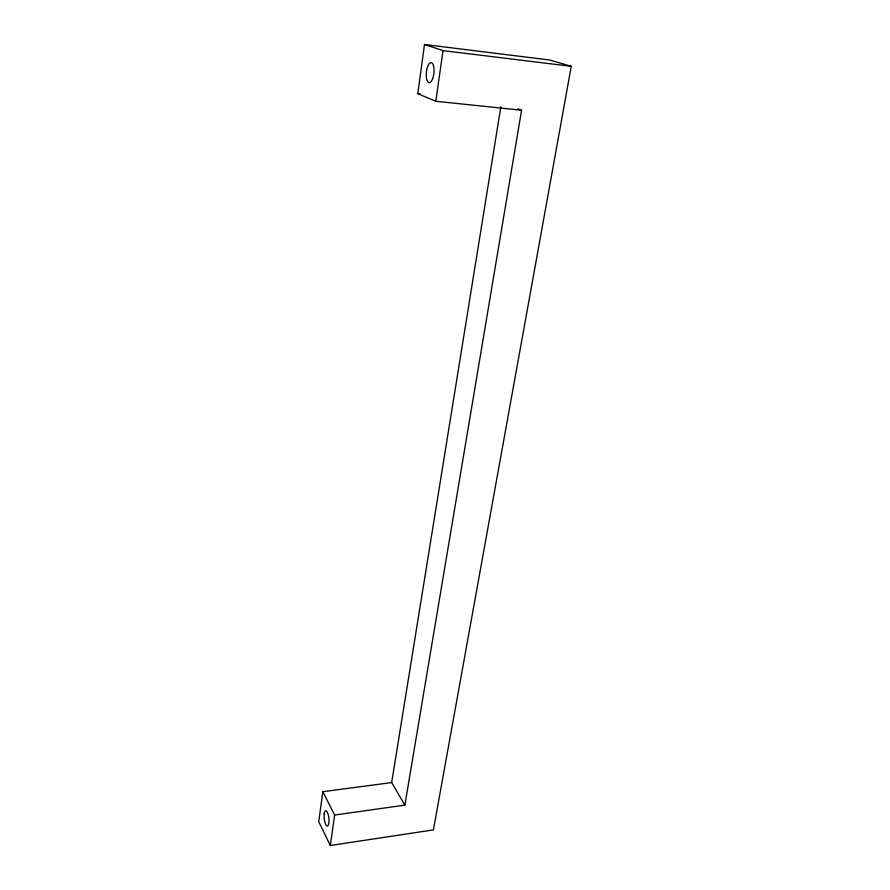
<?xml version="1.0" encoding="UTF-8"?>
<svg xmlns="http://www.w3.org/2000/svg" width="890" height="890" viewBox="0 0 890 890"><rect width="100%" height="100%" fill="white"/><g stroke="black" fill="none" stroke-linecap="round" stroke-linejoin="round"><path stroke-width="1.33" d="M322.825 791.711L318.742 821.704L330.312 845.5L433.408 829.903L571.258 66.327L549.731 60.008L424.486 44.5L417.788 93.695L435.822 101.271L521.585 110.227L404.872 805.127L334.629 815.04L322.825 791.711L391.667 782.566L404.872 805.127M330.312 845.5L334.629 815.04M435.822 101.271L443.009 50.608L424.486 44.5M391.667 782.566L500.859 106.722M417.788 93.695L420.536 93.995M443.009 50.608L571.258 66.327M517.824 108.802L521.585 110.227M432.629 78.765A10.124 3.794 -84.2 0 0 431.505 62.645A10.124 3.794 -84.2 0 0 426.288 76.496A10.124 3.794 -84.2 0 0 432.629 78.765M324.216 813.694A7.71 2.347 83.6 0 0 326.986 826.02A7.71 2.347 83.6 0 0 328.454 815.596A7.71 2.347 83.6 0 0 324.216 813.694"/></g></svg>
